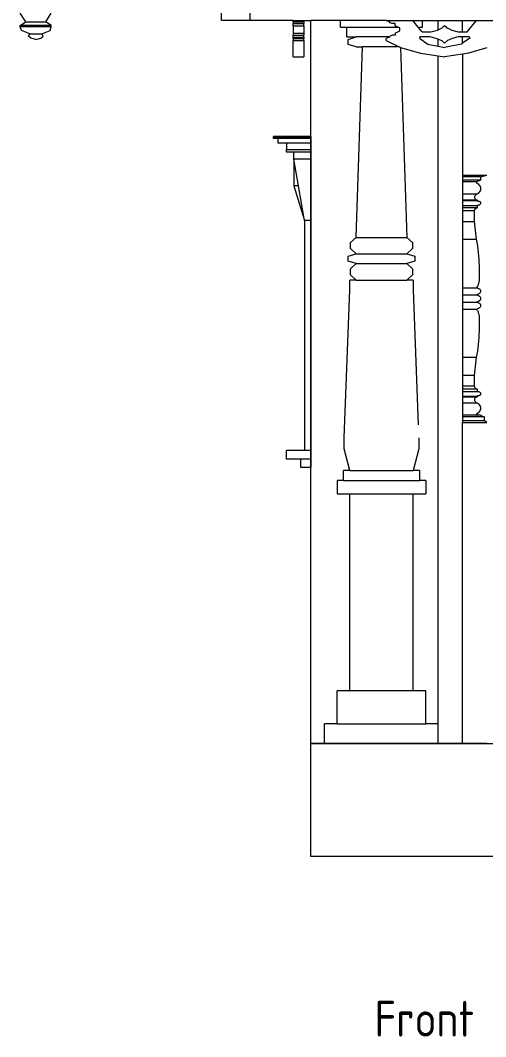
# Model space of a CAD drawing. Header units: inches. Extents: x 16.2 to 49.2, y 7.1 to 20.7.
# Drawn here: x 26.446 to 28.134, y 14.437 to 18.121 of the extents above; entities that cross this region are included whole.
import ezdxf

# ---------------------------------------------------------------- set-up
doc = ezdxf.new("R2010")
doc.units = ezdxf.units.IN
doc.header["$MEASUREMENT"] = 0
doc.layers.add('0inne_gulv', color=252, linetype='Continuous', lineweight=13)
doc.layers.add('PDF_Text', color=7, linetype='Continuous')
doc.styles.add('PDF Arial Italic', font='ariali.ttf')

# ---------------------------------------------------------------- blocks, each defined once
blk = doc.blocks.new('DEREK SMALL HOUSE fr')
for p, q in [((-6.4364, -0.0788), (-6.4364, 0.2611)), ((-6.5401, -0.0788), (-6.5401, 0.1981)), ((-7.2505, -0.0836), (-7.2701, -0.0522)), ((-7.1774, -0.0836), (-7.1579, -0.0522)), ((-7.2701, -0.0974), (-7.2505, -0.0836)), ((-7.2701, -0.1016), (-7.2701, -0.0974)), ((-7.214, -0.0974), (-7.2701, -0.0974)), ((-7.2658, -0.1145), (-7.2701, -0.1016)), ((-7.214, -0.1016), (-7.2701, -0.1016)), ((-7.2505, -0.0836), (-7.1774, -0.0836)), ((-7.1579, -0.0974), (-7.214, -0.0974)), ((-7.214, -0.1016), (-7.214, -0.0974)), ((-7.1579, -0.1016), (-7.214, -0.1016)), ((-7.1579, -0.0974), (-7.1774, -0.0836)), ((-7.1622, -0.1145), (-7.1579, -0.1016)), ((-7.1579, -0.1016), (-7.1579, -0.0974)), ((-6.4364, -0.0788), (-6.5401, -0.0788)), ((-6.4301, -0.0774), (-6.4364, -0.0788)), ((-6.2809, -0.0788), (-6.4364, -0.0788)), ((-6.2809, -0.0834), (-6.2809, -0.0788)), ((-6.2809, -0.0788), (-6.242, -0.0788)), ((-6.2809, -0.0834), (-6.242, -0.0834)), ((-6.2809, -0.0834), (-6.2809, -0.0899)), ((-6.2809, -0.0899), (-6.242, -0.0899)), ((-6.2809, -0.0977), (-6.2809, -0.0899)), ((-6.2809, -0.0977), (-6.242, -0.0977)), ((-6.2809, -0.0977), (-6.2809, -0.1246)), ((-6.242, -0.0834), (-6.242, -0.0788)), ((-6.242, -0.0788), (-6.2165, -0.0788)), ((-6.242, -0.0834), (-6.242, -0.0899)), ((-6.242, -0.0977), (-6.242, -0.0899)), ((-6.242, -0.0977), (-6.242, -0.1246)), ((-6.1092, -0.0788), (-6.2165, -0.0788)), ((-6.2165, -0.4989), (-6.2165, -0.0788)), ((-6.1092, -0.1026), (-6.1092, -0.0788)), ((-5.9439, -0.0788), (-6.1092, -0.0788)), ((-6.1092, -0.1026), (-6.0863, -0.1026)), ((-6.0863, -0.1026), (-5.9007, -0.1026)), ((-6.0863, -0.1384), (-6.0863, -0.1026)), ((-5.9439, -0.0788), (-5.8472, -0.0788)), ((-5.9319, -0.0834), (-5.9439, -0.0788)), ((-5.9293, -0.0874), (-5.9319, -0.0834)), ((-5.9213, -0.0899), (-5.9293, -0.0874)), ((-5.9111, -0.0899), (-5.9213, -0.0899)), ((-5.9111, -0.0977), (-5.9111, -0.0899)), ((-5.9007, -0.1026), (-5.9111, -0.0977)), ((-5.8939, -0.1059), (-5.9007, -0.1026)), ((-5.8939, -0.1165), (-5.8939, -0.1059)), ((-5.8279, -0.1026), (-5.8472, -0.0788)), ((-5.8472, -0.0788), (-5.8115, -0.0788)), ((-5.8472, -0.0788), (-5.6162, -0.0788)), ((-5.8279, -0.1026), (-5.8115, -0.1026)), ((-5.8135, -0.1203), (-5.8279, -0.1026)), ((-5.8115, -0.1026), (-5.8115, -0.0788)), ((-5.8115, -0.0788), (-5.7543, -0.0788)), ((-5.7543, -0.1121), (-5.7543, -0.0788)), ((-5.7543, -0.0788), (-5.6666, -0.0788)), ((-5.7543, -0.1121), (-5.7408, -0.1056)), ((-5.7408, -0.1056), (-5.7317, -0.0963)), ((-5.7317, -0.0963), (-5.7226, -0.1056)), ((-5.7226, -0.1056), (-5.7057, -0.1138)), ((-5.6666, -0.1203), (-5.6666, -0.0788)), ((-5.6666, -0.0788), (-5.6162, -0.0788)), ((-5.6499, -0.1203), (-5.6162, -0.0788)), ((-5.6162, -0.0788), (-5.5195, -0.0788)), ((-7.236, -0.127), (-7.2658, -0.1145)), ((-7.2402, -0.1351), (-7.236, -0.127)), ((-7.2321, -0.1429), (-7.2402, -0.1351)), ((-7.236, -0.127), (-7.192, -0.127)), ((-7.214, -0.148), (-7.2321, -0.1429)), ((-7.214, -0.148), (-7.1959, -0.1429)), ((-7.1959, -0.1429), (-7.1878, -0.1351)), ((-7.192, -0.127), (-7.1622, -0.1145)), ((-7.1878, -0.1351), (-7.192, -0.127)), ((-6.2809, -0.1246), (-6.2809, -0.1324)), ((-6.2809, -0.1246), (-6.242, -0.1246)), ((-6.2809, -0.1324), (-6.242, -0.1324)), ((-6.2809, -0.1389), (-6.2809, -0.1324)), ((-6.2809, -0.1389), (-6.242, -0.1389)), ((-6.2809, -0.1435), (-6.2809, -0.1389)), ((-6.2809, -0.1435), (-6.2809, -0.1507)), ((-6.2809, -0.1435), (-6.242, -0.1435)), ((-6.242, -0.1246), (-6.242, -0.1324)), ((-6.242, -0.1389), (-6.242, -0.1324)), ((-6.242, -0.1389), (-6.242, -0.1435)), ((-6.242, -0.1507), (-6.242, -0.1435)), ((-6.0863, -0.1384), (-6.052, -0.1384)), ((-6.0817, -0.1473), (-6.052, -0.1384)), ((-6.0817, -0.1652), (-6.0817, -0.1473)), ((-5.9315, -0.1384), (-6.052, -0.1384)), ((-5.9319, -0.1389), (-5.9439, -0.1435)), ((-5.9439, -0.1507), (-5.9439, -0.1435)), ((-5.9315, -0.1384), (-5.9319, -0.1389)), ((-5.9293, -0.135), (-5.9315, -0.1384)), ((-5.9213, -0.1325), (-5.9293, -0.135)), ((-5.9111, -0.1324), (-5.9213, -0.1325)), ((-5.9111, -0.1246), (-5.8939, -0.1165)), ((-5.9111, -0.1246), (-5.9111, -0.1324)), ((-5.8206, -0.1371), (-5.8231, -0.143)), ((-5.8231, -0.143), (-5.7929, -0.164)), ((-5.8206, -0.1371), (-5.7849, -0.1371)), ((-5.8135, -0.1203), (-5.7814, -0.1203)), ((-5.7849, -0.1371), (-5.7603, -0.1435)), ((-5.7814, -0.1203), (-5.7577, -0.1138)), ((-5.7603, -0.1435), (-5.7543, -0.1462)), ((-5.7577, -0.1138), (-5.7543, -0.1121)), ((-5.7543, -0.1723), (-5.7543, -0.1462)), ((-5.7543, -0.1462), (-5.7421, -0.1517)), ((-5.7031, -0.1435), (-5.7213, -0.1517)), ((-5.7057, -0.1138), (-5.682, -0.1203)), ((-5.6785, -0.1371), (-5.7031, -0.1435)), ((-5.682, -0.1203), (-5.6666, -0.1203)), ((-5.6785, -0.1371), (-5.6666, -0.1371)), ((-5.6666, -0.1203), (-5.6499, -0.1203)), ((-5.6666, -0.1613), (-5.6666, -0.1371)), ((-5.6666, -0.1371), (-5.6428, -0.1371)), ((-5.6403, -0.143), (-5.6666, -0.1613)), ((-5.6428, -0.1371), (-5.6403, -0.143)), ((-6.2809, -0.1507), (-6.242, -0.1507)), ((-6.2809, -0.2106), (-6.2809, -0.1507)), ((-6.242, -0.1507), (-6.242, -0.2106)), ((-6.052, -0.1741), (-6.0817, -0.1652)), ((-6.052, -0.8649), (-6.0291, -0.1741)), ((-6.052, -0.1741), (-6.0291, -0.1741)), ((-5.8961, -0.1741), (-6.0291, -0.1741)), ((-5.9439, -0.1507), (-5.8961, -0.1741)), ((-5.8916, -0.1763), (-5.8961, -0.1741)), ((-5.8916, -0.1763), (-5.8191, -0.1968)), ((-5.8916, -0.1763), (-5.8688, -0.8649)), ((-5.7929, -0.164), (-5.7543, -0.1723)), ((-5.7543, -0.1723), (-5.7317, -0.1771)), ((-5.7421, -0.1517), (-5.7317, -0.1611)), ((-5.7213, -0.1517), (-5.7317, -0.1611)), ((-5.6705, -0.164), (-5.7317, -0.1771)), ((-5.6666, -0.1613), (-5.6705, -0.164)), ((-5.5789, -0.1783), (-5.6443, -0.1968)), ((-6.2809, -0.2106), (-6.242, -0.2106)), ((-5.8191, -0.1968), (-5.7543, -0.207)), ((-5.7543, -0.207), (-5.7317, -0.2106)), ((-5.7543, -2.6275), (-5.7543, -0.207)), ((-5.6666, -0.2003), (-5.7317, -0.2106)), ((-5.6443, -0.1968), (-5.6666, -0.2003)), ((-5.6666, -0.2003), (-5.6666, -0.6392)), ((-6.3518, -0.504), (-6.3518, -0.4989)), ((-6.2165, -0.4989), (-6.3518, -0.4989)), ((-6.2165, -0.504), (-6.3518, -0.504)), ((-6.3518, -0.5061), (-6.3518, -0.504)), ((-6.3353, -0.5061), (-6.3518, -0.5061)), ((-6.3353, -0.523), (-6.3353, -0.5061)), ((-6.2165, -0.5061), (-6.3353, -0.5061)), ((-6.2165, -0.504), (-6.2165, -0.4989)), ((-6.2165, -0.5061), (-6.2165, -0.504)), ((-6.2165, -0.523), (-6.2165, -0.5061)), ((-6.3048, -0.523), (-6.3353, -0.523)), ((-6.2165, -0.523), (-6.3048, -0.523)), ((-6.3048, -0.523), (-6.3048, -0.547)), ((-6.3048, -0.5559), (-6.3048, -0.547)), ((-6.2165, -0.547), (-6.3048, -0.547)), ((-6.2165, -0.547), (-6.2165, -0.523)), ((-6.2165, -0.5559), (-6.2165, -0.547)), ((-6.2784, -0.5559), (-6.3048, -0.5559)), ((-6.2165, -0.5559), (-6.2784, -0.5559)), ((-6.2784, -0.5817), (-6.2784, -0.5559)), ((-6.2165, -0.5817), (-6.2784, -0.5817)), ((-6.2616, -0.6782), (-6.2784, -0.5817)), ((-6.2784, -0.5817), (-6.2784, -0.6782)), ((-6.2165, -0.5817), (-6.2165, -0.5559)), ((-6.2165, -0.8037), (-6.2165, -0.5817)), ((-5.6666, -0.6392), (-5.5789, -0.6392)), ((-5.6666, -0.6392), (-5.6666, -0.645)), ((-5.6015, -0.645), (-5.6666, -0.645)), ((-5.6666, -0.645), (-5.6666, -0.658)), ((-5.6027, -0.658), (-5.6666, -0.658)), ((-5.6666, -0.658), (-5.6666, -0.6633)), ((-5.614, -0.6633), (-5.6133, -0.6625)), ((-5.6133, -0.6625), (-5.6125, -0.6617)), ((-5.6117, -0.661), (-5.6125, -0.6617)), ((-5.6107, -0.6604), (-5.6117, -0.661)), ((-5.6107, -0.6604), (-5.6097, -0.6598)), ((-5.6087, -0.6593), (-5.6097, -0.6598)), ((-5.6087, -0.6593), (-5.6076, -0.6589)), ((-5.6076, -0.6589), (-5.6064, -0.6585)), ((-5.6064, -0.6585), (-5.6052, -0.6583)), ((-5.604, -0.6581), (-5.6052, -0.6583)), ((-5.6027, -0.658), (-5.604, -0.6581)), ((-5.6027, -0.658), (-5.6015, -0.658)), ((-5.6015, -0.645), (-5.5789, -0.6392)), ((-5.6015, -0.645), (-5.6015, -0.658)), ((-6.2784, -0.6782), (-6.2397, -0.8037)), ((-6.2616, -0.6782), (-6.2784, -0.6782)), ((-6.2397, -0.8037), (-6.2616, -0.6782)), ((-5.6666, -0.6633), (-5.6666, -0.708)), ((-5.614, -0.6633), (-5.6666, -0.6633)), ((-5.6155, -0.6649), (-5.6157, -0.6654)), ((-5.6157, -0.6654), (-5.6157, -0.6659)), ((-5.6157, -0.6659), (-5.6157, -0.6664)), ((-5.6157, -0.6664), (-5.6155, -0.6669)), ((-5.6153, -0.6644), (-5.6155, -0.6649)), ((-5.6155, -0.6669), (-5.6153, -0.6674)), ((-5.6149, -0.664), (-5.6153, -0.6644)), ((-5.6153, -0.6674), (-5.6149, -0.6678)), ((-5.6145, -0.6636), (-5.6149, -0.664)), ((-5.6149, -0.6678), (-5.6145, -0.6682)), ((-5.614, -0.6633), (-5.6145, -0.6636)), ((-5.6145, -0.6682), (-5.6102, -0.6711)), ((-5.6102, -0.6711), (-5.6071, -0.674)), ((-5.6071, -0.674), (-5.6045, -0.6773)), ((-5.6045, -0.6993), (-5.6071, -0.7026)), ((-5.6045, -0.6773), (-5.6026, -0.6808)), ((-5.6026, -0.6958), (-5.6045, -0.6993)), ((-5.6026, -0.6808), (-5.6015, -0.6845)), ((-5.6015, -0.6921), (-5.6026, -0.6958)), ((-5.6015, -0.6845), (-5.6011, -0.6883)), ((-5.6011, -0.6883), (-5.6015, -0.6921)), ((-5.6666, -0.708), (-5.6666, -0.7298)), ((-5.614, -0.708), (-5.6666, -0.708)), ((-5.6666, -0.7298), (-5.6666, -0.7324)), ((-5.614, -0.7298), (-5.6666, -0.7298)), ((-5.6666, -0.7324), (-5.6666, -0.7492)), ((-5.614, -0.7324), (-5.6666, -0.7324)), ((-5.6226, -0.7167), (-5.6229, -0.7189)), ((-5.6229, -0.7189), (-5.6226, -0.7211)), ((-5.6218, -0.7145), (-5.6226, -0.7167)), ((-5.6226, -0.7211), (-5.6218, -0.7233)), ((-5.6205, -0.7125), (-5.6218, -0.7145)), ((-5.6218, -0.7233), (-5.6205, -0.7253)), ((-5.6187, -0.7107), (-5.6205, -0.7125)), ((-5.6205, -0.7253), (-5.6187, -0.7271)), ((-5.6165, -0.7092), (-5.6187, -0.7107)), ((-5.6187, -0.7271), (-5.6165, -0.7286)), ((-5.614, -0.708), (-5.6165, -0.7092)), ((-5.6165, -0.7286), (-5.614, -0.7298)), ((-5.6102, -0.7055), (-5.614, -0.708)), ((-5.614, -0.7298), (-5.614, -0.7324)), ((-5.614, -0.7324), (-5.6133, -0.7325)), ((-5.6133, -0.7325), (-5.6127, -0.7325)), ((-5.6127, -0.7325), (-5.6121, -0.7326)), ((-5.6121, -0.7326), (-5.6114, -0.7327)), ((-5.6114, -0.7327), (-5.6108, -0.7328)), ((-5.6108, -0.7328), (-5.6101, -0.7329)), ((-5.6071, -0.7026), (-5.6102, -0.7055)), ((-5.6101, -0.7329), (-5.6095, -0.733)), ((-5.6095, -0.733), (-5.6089, -0.7331)), ((-5.6089, -0.7331), (-5.6083, -0.7332)), ((-5.6083, -0.7332), (-5.6076, -0.7333)), ((-5.6076, -0.7333), (-5.607, -0.7335)), ((-5.607, -0.7335), (-5.6064, -0.7336)), ((-5.6064, -0.7336), (-5.6058, -0.7338)), ((-5.6058, -0.7338), (-5.6051, -0.7341)), ((-5.6051, -0.7341), (-5.6045, -0.7344)), ((-5.6045, -0.7344), (-5.6039, -0.7347)), ((-5.6039, -0.7347), (-5.6034, -0.735)), ((-5.6034, -0.735), (-5.6029, -0.7354)), ((-5.6029, -0.7354), (-5.6025, -0.7359)), ((-5.6025, -0.7359), (-5.6021, -0.7363)), ((-5.6021, -0.7363), (-5.6018, -0.7368)), ((-5.6666, -0.7492), (-5.6666, -0.7577)), ((-5.6666, -0.7492), (-5.6139, -0.7492)), ((-5.6666, -0.7577), (-5.6666, -0.7677)), ((-5.6139, -0.7577), (-5.6666, -0.7577)), ((-5.6666, -0.7677), (-5.6666, -0.8071)), ((-5.6666, -0.7677), (-5.6241, -0.7677)), ((-5.624, -0.7667), (-5.6241, -0.7672)), ((-5.6241, -0.7672), (-5.6241, -0.7677)), ((-5.6241, -0.7677), (-5.6241, -0.8071)), ((-5.6239, -0.7663), (-5.624, -0.7667)), ((-5.6237, -0.7658), (-5.6239, -0.7663)), ((-5.6235, -0.7654), (-5.6237, -0.7658)), ((-5.6233, -0.7649), (-5.6235, -0.7654)), ((-5.623, -0.7645), (-5.6233, -0.7649)), ((-5.6227, -0.7641), (-5.623, -0.7645)), ((-5.6223, -0.7637), (-5.6227, -0.7641)), ((-5.6219, -0.7633), (-5.6223, -0.7637)), ((-5.6215, -0.7629), (-5.6219, -0.7633)), ((-5.621, -0.7626), (-5.6215, -0.7629)), ((-5.6139, -0.7577), (-5.621, -0.7626)), ((-5.6139, -0.7492), (-5.6139, -0.7577)), ((-5.6139, -0.7492), (-5.612, -0.7492)), ((-5.6102, -0.7489), (-5.612, -0.7492)), ((-5.6084, -0.7485), (-5.6102, -0.7489)), ((-5.6068, -0.7479), (-5.6084, -0.7485)), ((-5.6053, -0.7471), (-5.6068, -0.7479)), ((-5.6039, -0.7461), (-5.6053, -0.7471)), ((-5.6028, -0.745), (-5.6039, -0.7461)), ((-5.6019, -0.7438), (-5.6028, -0.745)), ((-5.6013, -0.7425), (-5.6019, -0.7438)), ((-5.6018, -0.7368), (-5.6015, -0.7373)), ((-5.6015, -0.7373), (-5.6013, -0.7378)), ((-5.6013, -0.7378), (-5.6011, -0.7383)), ((-5.601, -0.7411), (-5.6013, -0.7425)), ((-5.6011, -0.7383), (-5.6009, -0.7397)), ((-5.6009, -0.7397), (-5.601, -0.7411)), ((-6.2165, -0.8037), (-6.2397, -0.8037)), ((-6.2397, -0.8037), (-6.2397, -1.6377)), ((-6.2165, -1.6377), (-6.2165, -0.8037)), ((-5.6666, -0.8071), (-5.6666, -0.8717)), ((-5.6666, -0.8071), (-5.6241, -0.8071)), ((-5.6241, -0.8071), (-5.6165, -0.8717)), ((-6.0722, -0.8838), (-6.052, -0.8649)), ((-6.0722, -0.9055), (-6.0722, -0.8838)), ((-6.052, -0.8649), (-5.8688, -0.8649)), ((-5.8688, -0.8649), (-5.8485, -0.8838)), ((-5.8485, -0.8838), (-5.8485, -0.9055)), ((-5.6666, -0.8717), (-5.6666, -1.0473)), ((-5.6666, -0.8717), (-5.6165, -0.8717)), ((-5.6165, -0.8717), (-5.6146, -0.8836)), ((-5.6146, -0.8836), (-5.6128, -0.8956)), ((-6.052, -0.9244), (-6.0722, -0.9055)), ((-5.8485, -0.9055), (-5.8688, -0.9244)), ((-5.6128, -0.8956), (-5.6113, -0.9075)), ((-5.6113, -0.9075), (-5.6099, -0.9195)), ((-5.6099, -0.9195), (-5.6087, -0.9315)), ((-6.0817, -0.9333), (-6.052, -0.9244)), ((-6.0817, -0.9512), (-6.0817, -0.9333)), ((-6.052, -0.9601), (-6.0817, -0.9512)), ((-6.052, -0.9244), (-5.8688, -0.9244)), ((-5.8688, -0.9244), (-5.839, -0.9333)), ((-5.839, -0.9512), (-5.8688, -0.9601)), ((-5.839, -0.9333), (-5.839, -0.9512)), ((-5.6087, -0.9315), (-5.6078, -0.9434)), ((-5.6078, -0.9434), (-5.607, -0.9554)), ((-5.607, -0.9554), (-5.6064, -0.9674)), ((-6.0722, -0.9791), (-6.052, -0.9601)), ((-6.0722, -1.0007), (-6.0722, -0.9791)), ((-6.052, -0.9601), (-5.8688, -0.9601)), ((-5.8688, -0.9601), (-5.8485, -0.9791)), ((-5.8485, -0.9791), (-5.8485, -1.0007)), ((-5.6064, -0.9674), (-5.606, -0.9794)), ((-5.606, -0.9794), (-5.6058, -0.9914)), ((-5.6058, -0.9914), (-5.6058, -1.0034)), ((-6.0749, -1.0554), (-6.0749, -1.0197)), ((-6.052, -1.0197), (-6.0749, -1.0197)), ((-6.052, -1.0197), (-6.0722, -1.0007)), ((-6.052, -1.0197), (-5.8688, -1.0197)), ((-5.8485, -1.0007), (-5.8688, -1.0197)), ((-5.8459, -1.0197), (-5.8688, -1.0197)), ((-5.8459, -1.0197), (-5.8459, -1.0554)), ((-5.6078, -1.0291), (-5.6086, -1.0317)), ((-5.6072, -1.0264), (-5.6078, -1.0291)), ((-5.6067, -1.0236), (-5.6072, -1.0264)), ((-5.6064, -1.0209), (-5.6067, -1.0236)), ((-5.6061, -1.0182), (-5.6064, -1.0209)), ((-5.606, -1.0154), (-5.6061, -1.0182)), ((-5.6058, -1.0034), (-5.606, -1.0154)), ((-6.0952, -1.5913), (-6.0749, -1.0554)), ((-5.8459, -1.0554), (-5.8273, -1.5445)), ((-5.6666, -1.0473), (-5.6666, -1.0732)), ((-5.6666, -1.0473), (-5.6156, -1.0473)), ((-5.6141, -1.0448), (-5.6156, -1.0473)), ((-5.6156, -1.0473), (-5.6117, -1.0482)), ((-5.6128, -1.0422), (-5.6141, -1.0448)), ((-5.6116, -1.0396), (-5.6128, -1.0422)), ((-5.6117, -1.0482), (-5.6082, -1.0497)), ((-5.6104, -1.037), (-5.6116, -1.0396)), ((-5.6095, -1.0344), (-5.6104, -1.037)), ((-5.6086, -1.0317), (-5.6095, -1.0344)), ((-5.6082, -1.0497), (-5.6053, -1.0518)), ((-5.6053, -1.0518), (-5.6031, -1.0543)), ((-5.6031, -1.0661), (-5.6053, -1.0687)), ((-5.6031, -1.0543), (-5.6017, -1.0572)), ((-5.6017, -1.0633), (-5.6031, -1.0661)), ((-5.6017, -1.0572), (-5.6013, -1.0602)), ((-5.6013, -1.0602), (-5.6017, -1.0633)), ((-5.6666, -1.0732), (-5.6666, -1.0991)), ((-5.6666, -1.0732), (-5.6156, -1.0732)), ((-5.6666, -1.0991), (-5.6666, -1.125)), ((-5.6666, -1.0991), (-5.6156, -1.0991)), ((-5.6117, -1.0723), (-5.6156, -1.0732)), ((-5.6156, -1.0732), (-5.6117, -1.0741)), ((-5.6117, -1.0982), (-5.6156, -1.0991)), ((-5.6156, -1.0991), (-5.6117, -1.1)), ((-5.6082, -1.0708), (-5.6117, -1.0723)), ((-5.6117, -1.0741), (-5.6082, -1.0756)), ((-5.6082, -1.0967), (-5.6117, -1.0982)), ((-5.6117, -1.1), (-5.6082, -1.1015)), ((-5.6053, -1.0687), (-5.6082, -1.0708)), ((-5.6082, -1.0756), (-5.6053, -1.0777)), ((-5.6053, -1.0946), (-5.6082, -1.0967)), ((-5.6082, -1.1015), (-5.6053, -1.1036)), ((-5.6053, -1.0777), (-5.6031, -1.0802)), ((-5.6031, -1.092), (-5.6053, -1.0946)), ((-5.6053, -1.1036), (-5.6031, -1.1061)), ((-5.6031, -1.0802), (-5.6017, -1.0831)), ((-5.6017, -1.0892), (-5.6031, -1.092)), ((-5.6017, -1.0831), (-5.6013, -1.0861)), ((-5.6013, -1.0861), (-5.6017, -1.0892)), ((-5.6666, -1.125), (-5.6666, -1.3005)), ((-5.6666, -1.125), (-5.6156, -1.125)), ((-5.6117, -1.1241), (-5.6156, -1.125)), ((-5.6156, -1.125), (-5.6141, -1.1275)), ((-5.6141, -1.1275), (-5.6128, -1.13)), ((-5.6128, -1.13), (-5.6116, -1.1326)), ((-5.6082, -1.1226), (-5.6117, -1.1241)), ((-5.6116, -1.1326), (-5.6104, -1.1352)), ((-5.6104, -1.1352), (-5.6095, -1.1379)), ((-5.6095, -1.1379), (-5.6086, -1.1405)), ((-5.6086, -1.1405), (-5.6078, -1.1432)), ((-5.6053, -1.1205), (-5.6082, -1.1226)), ((-5.6031, -1.1179), (-5.6053, -1.1205)), ((-5.6031, -1.1061), (-5.6017, -1.109)), ((-5.6017, -1.1151), (-5.6031, -1.1179)), ((-5.6017, -1.109), (-5.6013, -1.112)), ((-5.6013, -1.112), (-5.6017, -1.1151)), ((-5.6078, -1.1432), (-5.6072, -1.1459)), ((-5.6072, -1.1459), (-5.6067, -1.1486)), ((-5.6067, -1.1486), (-5.6064, -1.1514)), ((-5.6064, -1.1514), (-5.6061, -1.1541)), ((-5.6061, -1.1541), (-5.606, -1.1568)), ((-5.606, -1.1568), (-5.6058, -1.1688)), ((-5.6058, -1.1688), (-5.6058, -1.1808)), ((-5.6064, -1.2048), (-5.607, -1.2168)), ((-5.606, -1.1928), (-5.6064, -1.2048)), ((-5.6058, -1.1808), (-5.606, -1.1928)), ((-5.6087, -1.2408), (-5.6099, -1.2528)), ((-5.6078, -1.2288), (-5.6087, -1.2408)), ((-5.607, -1.2168), (-5.6078, -1.2288)), ((-5.6146, -1.2886), (-5.6165, -1.3005)), ((-5.6128, -1.2767), (-5.6146, -1.2886)), ((-5.6113, -1.2647), (-5.6128, -1.2767)), ((-5.6099, -1.2528), (-5.6113, -1.2647)), ((-5.6666, -1.3005), (-5.6666, -1.3652)), ((-5.6165, -1.3005), (-5.6666, -1.3005)), ((-5.6165, -1.3005), (-5.6241, -1.3652)), ((-5.6666, -1.3652), (-5.6666, -1.4046)), ((-5.6241, -1.3652), (-5.6666, -1.3652)), ((-5.6241, -1.3652), (-5.6241, -1.4046)), ((-5.6666, -1.4046), (-5.6666, -1.4146)), ((-5.6241, -1.4046), (-5.6666, -1.4046)), ((-5.6666, -1.4146), (-5.6666, -1.4231)), ((-5.6139, -1.4146), (-5.6666, -1.4146)), ((-5.6666, -1.4231), (-5.6534, -1.4231)), ((-5.6666, -1.4231), (-5.6666, -1.4398)), ((-5.6534, -1.4231), (-5.6529, -1.4231)), ((-5.6529, -1.4231), (-5.6405, -1.4231)), ((-5.6405, -1.4231), (-5.6396, -1.4231)), ((-5.6396, -1.4231), (-5.6295, -1.4231)), ((-5.6295, -1.4231), (-5.6282, -1.4231)), ((-5.6282, -1.4231), (-5.621, -1.4231)), ((-5.6241, -1.4046), (-5.6241, -1.4051)), ((-5.6241, -1.4051), (-5.624, -1.4055)), ((-5.624, -1.4055), (-5.6239, -1.406)), ((-5.6239, -1.406), (-5.6237, -1.4065)), ((-5.6237, -1.4065), (-5.6235, -1.4069)), ((-5.6235, -1.4069), (-5.6233, -1.4074)), ((-5.6233, -1.4074), (-5.623, -1.4078)), ((-5.623, -1.4078), (-5.6227, -1.4082)), ((-5.6227, -1.4082), (-5.6223, -1.4086)), ((-5.6223, -1.4086), (-5.6219, -1.409)), ((-5.6219, -1.409), (-5.6215, -1.4093)), ((-5.6215, -1.4093), (-5.621, -1.4096)), ((-5.621, -1.4096), (-5.6139, -1.4146)), ((-5.621, -1.4231), (-5.6194, -1.4231)), ((-5.6194, -1.4231), (-5.6157, -1.4231)), ((-5.6157, -1.4231), (-5.6139, -1.4231)), ((-5.6139, -1.4146), (-5.6139, -1.4231)), ((-5.6139, -1.4231), (-5.612, -1.4231)), ((-5.6139, -1.4231), (-5.6139, -1.4231)), ((-5.612, -1.4231), (-5.6102, -1.4233)), ((-5.6102, -1.4233), (-5.6084, -1.4237)), ((-5.6084, -1.4237), (-5.6068, -1.4243)), ((-5.6068, -1.4243), (-5.6053, -1.4252)), ((-5.6053, -1.4252), (-5.6039, -1.4261)), ((-5.6039, -1.4261), (-5.6028, -1.4272)), ((-5.6025, -1.4364), (-5.6029, -1.4368)), ((-5.6028, -1.4272), (-5.6019, -1.4285)), ((-5.6021, -1.436), (-5.6025, -1.4364)), ((-5.6018, -1.4355), (-5.6021, -1.436)), ((-5.6019, -1.4285), (-5.6013, -1.4298)), ((-5.6015, -1.435), (-5.6018, -1.4355)), ((-5.6013, -1.4345), (-5.6015, -1.435)), ((-5.6013, -1.4298), (-5.601, -1.4312)), ((-5.6011, -1.434), (-5.6013, -1.4345)), ((-5.6009, -1.4326), (-5.6011, -1.434)), ((-5.601, -1.4312), (-5.6009, -1.4326)), ((-5.6666, -1.4398), (-5.6666, -1.4425)), ((-5.6666, -1.4398), (-5.614, -1.4398)), ((-5.6666, -1.4425), (-5.6666, -1.4643)), ((-5.6666, -1.4425), (-5.614, -1.4425)), ((-5.6666, -1.4643), (-5.6666, -1.509)), ((-5.6666, -1.4643), (-5.614, -1.4643)), ((-5.6226, -1.4511), (-5.6229, -1.4534)), ((-5.6229, -1.4534), (-5.6226, -1.4556)), ((-5.6218, -1.449), (-5.6226, -1.4511)), ((-5.6226, -1.4556), (-5.6218, -1.4578)), ((-5.6205, -1.447), (-5.6218, -1.449)), ((-5.6218, -1.4578), (-5.6205, -1.4598)), ((-5.6187, -1.4452), (-5.6205, -1.447)), ((-5.6205, -1.4598), (-5.6187, -1.4616)), ((-5.6165, -1.4437), (-5.6187, -1.4452)), ((-5.6187, -1.4616), (-5.6165, -1.4631)), ((-5.614, -1.4425), (-5.6165, -1.4437)), ((-5.6165, -1.4631), (-5.614, -1.4643)), ((-5.6133, -1.4398), (-5.614, -1.4398)), ((-5.614, -1.4398), (-5.614, -1.4425)), ((-5.614, -1.4643), (-5.6102, -1.4668)), ((-5.6127, -1.4397), (-5.6133, -1.4398)), ((-5.6121, -1.4397), (-5.6127, -1.4397)), ((-5.6114, -1.4396), (-5.6121, -1.4397)), ((-5.6108, -1.4395), (-5.6114, -1.4396)), ((-5.6101, -1.4394), (-5.6108, -1.4395)), ((-5.6102, -1.4668), (-5.6071, -1.4697)), ((-5.6095, -1.4393), (-5.6101, -1.4394)), ((-5.6089, -1.4392), (-5.6095, -1.4393)), ((-5.6083, -1.4391), (-5.6089, -1.4392)), ((-5.6076, -1.4389), (-5.6083, -1.4391)), ((-5.607, -1.4388), (-5.6076, -1.4389)), ((-5.6071, -1.4697), (-5.6045, -1.473)), ((-5.6064, -1.4386), (-5.607, -1.4388)), ((-5.6058, -1.4384), (-5.6064, -1.4386)), ((-5.6051, -1.4382), (-5.6058, -1.4384)), ((-5.6045, -1.4379), (-5.6051, -1.4382)), ((-5.6039, -1.4376), (-5.6045, -1.4379)), ((-5.6045, -1.473), (-5.6026, -1.4765)), ((-5.6034, -1.4372), (-5.6039, -1.4376)), ((-5.6029, -1.4368), (-5.6034, -1.4372)), ((-5.6666, -1.509), (-5.6666, -1.515)), ((-5.614, -1.509), (-5.6666, -1.509)), ((-5.6155, -1.5053), (-5.6157, -1.5058)), ((-5.6157, -1.5058), (-5.6157, -1.5064)), ((-5.6157, -1.5064), (-5.6157, -1.5069)), ((-5.6157, -1.5069), (-5.6155, -1.5074)), ((-5.6153, -1.5049), (-5.6155, -1.5053)), ((-5.6155, -1.5074), (-5.6153, -1.5078)), ((-5.6149, -1.5044), (-5.6153, -1.5049)), ((-5.6153, -1.5078), (-5.6149, -1.5083)), ((-5.6145, -1.504), (-5.6149, -1.5044)), ((-5.6149, -1.5083), (-5.6145, -1.5087)), ((-5.6145, -1.504), (-5.6102, -1.5012)), ((-5.6145, -1.5087), (-5.614, -1.509)), ((-5.6016, -1.509), (-5.614, -1.509)), ((-5.6071, -1.4983), (-5.6102, -1.5012)), ((-5.6045, -1.495), (-5.6071, -1.4983)), ((-5.6026, -1.4915), (-5.6045, -1.495)), ((-5.6026, -1.4765), (-5.6015, -1.4802)), ((-5.6015, -1.4878), (-5.6026, -1.4915)), ((-5.6016, -1.509), (-5.6008, -1.5099)), ((-5.6015, -1.4802), (-5.6011, -1.484)), ((-5.6011, -1.484), (-5.6015, -1.4878)), ((-5.6008, -1.5099), (-5.5999, -1.5107)), ((-5.5878, -1.5149), (-5.6666, -1.515)), ((-5.6666, -1.515), (-5.6666, -1.5295)), ((-5.5863, -1.5295), (-5.6666, -1.5295)), ((-5.6666, -1.5295), (-5.6666, -1.536)), ((-5.6666, -1.536), (-5.5789, -1.536)), ((-5.6666, -2.6989), (-5.6666, -1.536)), ((-5.5988, -1.5115), (-5.5999, -1.5107)), ((-5.5977, -1.5122), (-5.5988, -1.5115)), ((-5.5964, -1.5129), (-5.5977, -1.5122)), ((-5.5951, -1.5134), (-5.5964, -1.5129)), ((-5.5951, -1.5134), (-5.5937, -1.5139)), ((-5.5937, -1.5139), (-5.5923, -1.5143)), ((-5.5923, -1.5143), (-5.5908, -1.5146)), ((-5.5893, -1.5148), (-5.5908, -1.5146)), ((-5.5878, -1.5149), (-5.5893, -1.5148)), ((-5.5878, -1.5149), (-5.5863, -1.515)), ((-5.5863, -1.5295), (-5.5863, -1.515)), ((-5.5789, -1.536), (-5.5863, -1.5295)), ((-6.0952, -1.6313), (-6.0952, -1.5913)), ((-5.8255, -1.5913), (-5.8255, -1.6313)), ((-6.2397, -1.6377), (-6.3048, -1.6377)), ((-6.3048, -1.6683), (-6.3048, -1.6377)), ((-6.2165, -1.6377), (-6.2397, -1.6377)), ((-6.2165, -1.6683), (-6.2165, -1.6377)), ((-6.0749, -1.7104), (-6.0952, -1.6313)), ((-5.8255, -1.6313), (-5.8459, -1.7104)), ((-6.2529, -1.6683), (-6.3048, -1.6683)), ((-6.2165, -1.6683), (-6.2529, -1.6683)), ((-6.2529, -1.6989), (-6.2529, -1.6683)), ((-6.2165, -1.6989), (-6.2165, -1.6683)), ((-6.2165, -1.6989), (-6.2529, -1.6989)), ((-6.2165, -2.6989), (-6.2165, -1.6989)), ((-6.0749, -1.7104), (-6.0978, -1.7104)), ((-6.0978, -1.7462), (-6.0978, -1.7104)), ((-6.0749, -1.7104), (-5.8459, -1.7104)), ((-5.823, -1.7104), (-5.8459, -1.7104)), ((-5.823, -1.7104), (-5.823, -1.7462)), ((-6.0978, -1.7462), (-6.1207, -1.7462)), ((-6.1207, -1.7462), (-6.1207, -1.7938)), ((-6.0978, -1.7462), (-5.823, -1.7462)), ((-5.8001, -1.7462), (-5.823, -1.7462)), ((-5.8001, -1.7462), (-5.8001, -1.7938)), ((-6.1207, -1.7938), (-6.0749, -1.7938)), ((-6.0749, -2.5053), (-6.0749, -1.7938)), ((-6.0749, -1.7938), (-5.8459, -1.7938)), ((-5.8459, -2.5084), (-5.8459, -1.7938)), ((-5.8459, -1.7938), (-5.8001, -1.7938)), ((-6.1207, -2.6275), (-6.1207, -2.5084)), ((-6.076, -2.5084), (-6.1207, -2.5084)), ((-6.076, -2.5084), (-6.0759, -2.5078)), ((-6.076, -2.5084), (-6.0749, -2.5084)), ((-6.0759, -2.5078), (-6.0753, -2.5061)), ((-6.0753, -2.5061), (-6.0749, -2.5053)), ((-6.0749, -2.5084), (-6.0749, -2.5053)), ((-5.8459, -2.5084), (-6.0749, -2.5084)), ((-5.8001, -2.5084), (-5.8459, -2.5084)), ((-5.8001, -2.6275), (-5.8001, -2.5084)), ((-6.1207, -2.6275), (-6.1665, -2.6275)), ((-6.1665, -2.6989), (-6.1665, -2.6275)), ((-6.1207, -2.6275), (-5.8001, -2.6275)), ((-5.7543, -2.6275), (-5.8001, -2.6275)), ((-5.7543, -2.6989), (-5.7543, -2.6275)), ((-6.1665, -2.6989), (-6.2165, -2.6989)), ((-6.2165, -3.1089), (-6.2165, -2.6989)), ((-6.2165, -2.6989), (1.0874, -2.6989)), ((-5.7543, -2.6989), (-6.1665, -2.6989)), ((-5.6666, -2.6989), (-5.7543, -2.6989)), ((-5.5789, -2.6989), (-5.6666, -2.6989)), ((1.0874, -3.1089), (-6.2165, -3.1089))]:
    blk.add_line(p, q)
at = {"layer": '0inne_gulv'}
blk.add_line((-6.2165, -0.4989), (-6.2165, -1.6989), dxfattribs=at)

msp = doc.modelspace()

# ---------------------------------------------------------------- block references
at = {"layer": '0inne_gulv'}
msp.add_blockref('DEREK SMALL HOUSE fr', (33.7165, 18.1994), dxfattribs=at)

# ---------------------------------------------------------------- texts
at = {"layer": 'PDF_Text', "insert": (27.7302, 14.4375), "char_height": 0.129944, "attachment_point": 7, "style": 'PDF Arial Italic'}
msp.add_mtext('{\\Farchitxt|c0;Front elevation}', dxfattribs=at)

doc.saveas('drawing.dxf')
